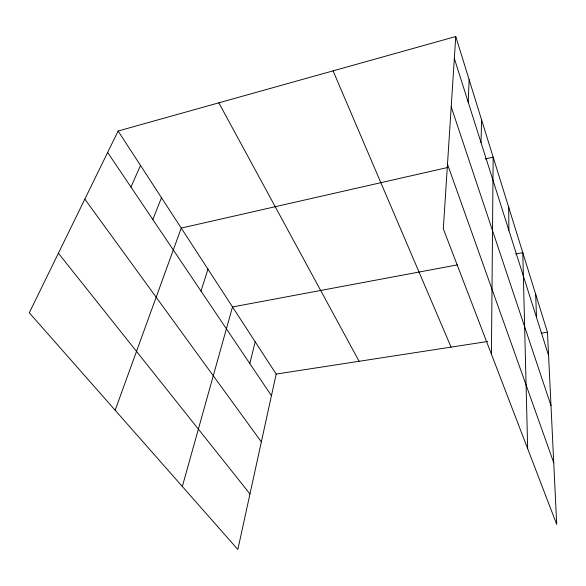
<?xml version="1.0" encoding="UTF-8"?>
<svg xmlns="http://www.w3.org/2000/svg" width="586" height="586" viewBox="0 0 586 586"><rect width="100%" height="100%" fill="white"/><g stroke="black" fill="none" stroke-linecap="round" stroke-linejoin="round"><path stroke-width="0.88" d="M491.434 354.244L493.163 157.143L485.208 158.953M481.025 142.574L481.582 119.793M468.192 102.111L469.144 79.689M455.754 36.53L443.316 228.804L556.7 524.382L547.471 332.262L455.754 36.53L118.116 131.015L29.3 312.785L237.835 549.47L276.174 374.073L118.116 131.015M249.812 363.576L255.188 341.806M182.341 486.49L232.517 306.947L457.344 264.887M200.998 291.074L207.949 269.164M115.156 410.229L181.242 228.086L447.206 167.596M152.807 219.516L161.502 197.731M130.964 187.073L140.501 165.435M515.599 253.987L522.785 252.647L527.671 448.708M276.174 374.073L487.655 341.477M541.222 333.222L547.471 332.262M58.395 253.233L249.966 493.961M84.838 199.115L261.349 441.895M107.641 152.441L271.443 395.697M218.827 102.828L359.108 361.291M333.075 70.862L451.088 347.117M447.499 164.212L553.741 462.728M451.205 106.879L550.994 405.615M454.34 58.453L548.591 355.526M535.663 294.179L536.542 317.539M508.677 207.166L508.904 230.445"/></g></svg>
